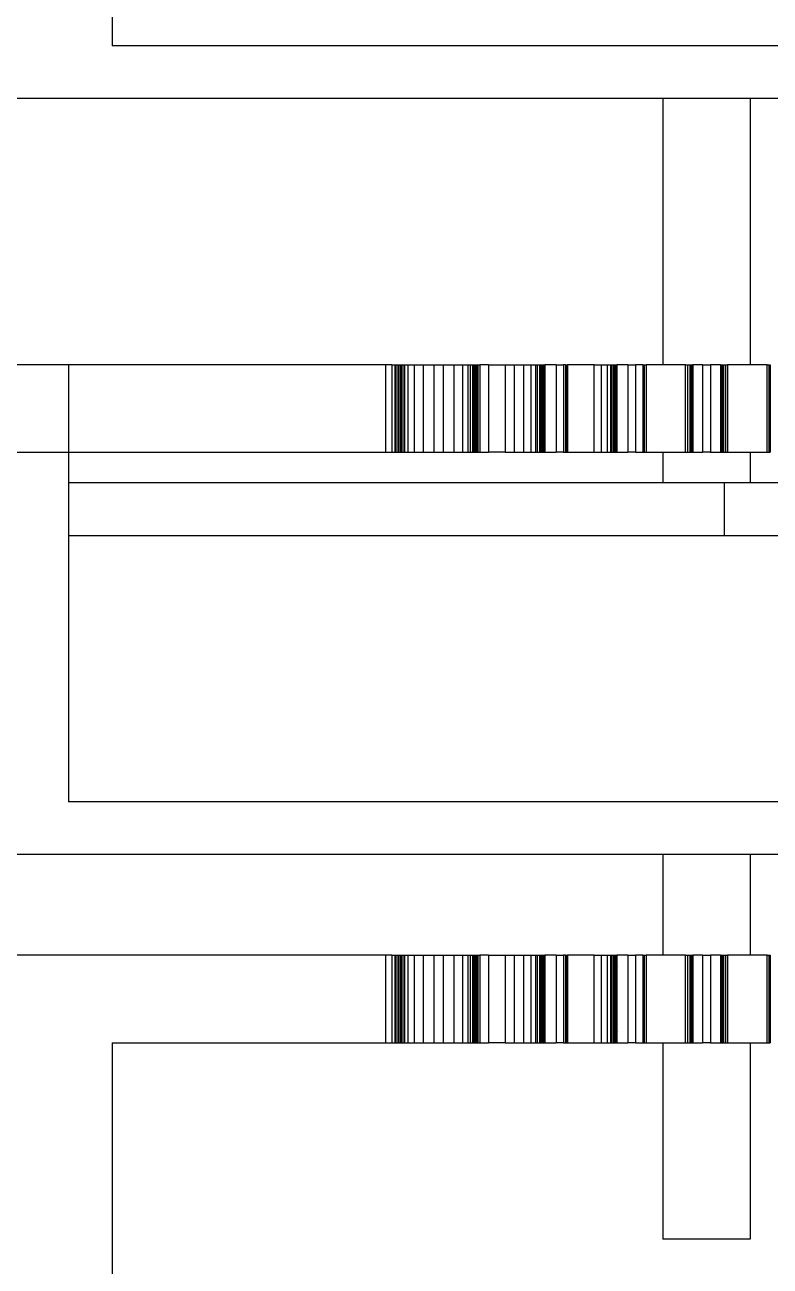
# Model space of a CAD drawing. Extents: x -49 to 4846, y -968 to 1090.
# Drawn here: x 3834.2 to 3919.5, y 842.1 to 984.1 of the extents above; entities that cross this region are included whole.
import ezdxf

# ---------------------------------------------------------------- set-up
doc = ezdxf.new("R2010")
doc.units = 0
doc.layers.get('0').update_dxf_attribs({"linetype": 'CONTINUOUS'})

msp = doc.modelspace()

# ---------------------------------------------------------------- linework, layer by layer
at = {"color": 1}
for p, q in [((3844.242788, 1081.661723), (3844.242788, 981.661723)), ((3959.242788, 981.661723), (3844.242788, 981.661723)), ((3709.242788, 975.661723), (3959.242788, 975.661723)), ((3907.185074, 975.661723), (3907.185074, 945.189722)), ((3917.185074, 975.661723), (3917.185074, 945.189722)), ((3875.492788, 945.189722), (3792.992788, 945.189722)), ((3839.242788, 945.189722), (3829.242788, 945.189722)), ((3839.242788, 945.189722), (3839.242788, 895.189722)), ((3839.242788, 945.189722), (3839.242788, 895.189722)), ((3875.492788, 945.189722), (3875.492788, 935.189722)), ((3875.492788, 945.189722), (3875.492788, 935.189722)), ((3876.213842, 945.189722), (3875.493618, 945.189722)), ((3876.213842, 945.189722), (3876.562147, 945.189722)), ((3876.213842, 945.189722), (3876.213842, 935.189722)), ((3876.562146, 945.189722), (3876.674893, 945.189722)), ((3876.562146, 945.189722), (3876.562146, 935.189722)), ((3876.674893, 945.189722), (3876.905052, 945.189722)), ((3876.674893, 945.189722), (3876.674893, 935.189722)), ((3876.905052, 945.189722), (3876.915197, 945.189722)), ((3876.905052, 945.189722), (3876.905052, 935.189722)), ((3876.915197, 945.189722), (3877.12781, 945.189722)), ((3876.915197, 945.189722), (3876.915197, 935.189722)), ((3877.12781, 945.189722), (3877.229217, 945.189722)), ((3877.12781, 945.189722), (3877.12781, 935.189722)), ((3877.229217, 945.189722), (3877.348834, 945.189722)), ((3877.229217, 945.189722), (3877.229217, 935.189722)), ((3877.348834, 945.189722), (3877.574275, 945.189722)), ((3877.348834, 945.189722), (3877.348834, 935.189722)), ((3877.574275, 945.189722), (3877.646211, 945.189722)), ((3877.574275, 945.189722), (3877.574275, 935.189722)), ((3877.646211, 945.189722), (3878.031396, 945.189722)), ((3877.646211, 945.189722), (3877.646211, 935.189722)), ((3878.031391, 945.189722), (3878.74824, 945.189722)), ((3878.031391, 945.189722), (3878.031391, 935.189722)), ((3878.74824, 945.189722), (3879.786346, 945.189722)), ((3878.74824, 945.189722), (3878.74824, 935.189722)), ((3879.786346, 945.189722), (3880.989477, 945.189722)), ((3879.786346, 945.189722), (3879.786346, 935.189722)), ((3880.989477, 945.189722), (3882.086984, 945.189722)), ((3880.989477, 945.189722), (3880.989477, 935.189722)), ((3882.086983, 945.189722), (3883.290715, 945.189722)), ((3882.086983, 945.189722), (3882.086983, 935.189722)), ((3883.290715, 945.189722), (3883.290715, 935.189722)), ((3883.290715, 945.189722), (3884.263007, 945.189722)), ((3884.263007, 945.189722), (3884.263007, 935.189722)), ((3884.263007, 945.189722), (3884.89018, 945.189722)), ((3884.89018, 945.189722), (3884.89018, 935.189722)), ((3884.89018, 945.189722), (3885.145723, 945.189722)), ((3885.145723, 945.189722), (3885.145723, 935.189722)), ((3885.145723, 945.189722), (3885.440599, 945.189722)), ((3885.440599, 945.189722), (3885.440599, 935.189722)), ((3885.440599, 945.189722), (3885.447697, 945.189722)), ((3885.447697, 945.189722), (3885.447697, 935.189722)), ((3885.447697, 945.189722), (3885.618676, 945.189722)), ((3885.618676, 945.189722), (3885.618676, 935.189722)), ((3885.618676, 945.189722), (3885.673494, 945.189722)), ((3885.673494, 945.189722), (3885.673494, 935.189722)), ((3885.673494, 945.189722), (3885.848455, 945.189722)), ((3885.848455, 945.189722), (3885.848455, 935.189722)), ((3885.848455, 945.189722), (3885.969463, 945.189722)), ((3885.969463, 945.189722), (3885.969463, 935.189722)), ((3885.969463, 945.189722), (3886.025881, 945.189722)), ((3886.025877, 945.189722), (3886.025877, 935.189722)), ((3886.025877, 945.189722), (3886.243016, 945.189722)), ((3886.243016, 945.189722), (3886.243016, 935.189722)), ((3887.233002, 945.189722), (3886.243016, 945.189722)), ((3887.233002, 945.189722), (3887.233002, 935.189722)), ((3887.233002, 945.189722), (3889.146832, 945.189722)), ((3889.146832, 945.189722), (3889.146832, 935.189722)), ((3889.146832, 945.189722), (3890.200688, 945.189722)), ((3890.200688, 945.189722), (3890.200688, 935.189722)), ((3890.200688, 945.189722), (3891.261595, 945.189722)), ((3891.261595, 945.189722), (3891.261595, 935.189722)), ((3891.261595, 945.189722), (3892.092763, 945.189722)), ((3892.092763, 945.189722), (3892.092763, 935.189722)), ((3892.092763, 945.189722), (3892.616766, 945.189722)), ((3892.616766, 945.189722), (3892.616766, 935.189722)), ((3892.616766, 945.189722), (3892.826517, 945.189722)), ((3892.826517, 945.189722), (3892.826517, 935.189722)), ((3892.826517, 945.189722), (3893.065226, 945.189722)), ((3893.065226, 945.189722), (3893.065226, 935.189722)), ((3893.065226, 945.189722), (3893.07092, 945.189722)), ((3893.07092, 945.189722), (3893.07092, 935.189722)), ((3893.07092, 945.189722), (3893.207191, 945.189722)), ((3893.207191, 945.189722), (3893.207191, 935.189722)), ((3893.207191, 945.189722), (3893.25048, 945.189722)), ((3893.25048, 945.189722), (3893.25048, 935.189722)), ((3893.25048, 945.189722), (3893.386991, 945.189722)), ((3893.386991, 945.189722), (3893.386991, 935.189722)), ((3893.386991, 945.189722), (3893.479424, 945.189722)), ((3893.479424, 945.189722), (3893.479424, 935.189722)), ((3893.479424, 945.189722), (3893.521645, 945.189722)), ((3893.521641, 945.189722), (3893.521641, 935.189722)), ((3893.521641, 945.189722), (3893.677326, 945.189722)), ((3893.677326, 945.189722), (3893.677326, 935.189722)), ((3894.99695, 945.189722), (3893.677326, 945.189722)), ((3894.99695, 945.189722), (3894.99695, 935.189722)), ((3894.99695, 945.189722), (3895.819423, 945.189722)), ((3895.819423, 945.189722), (3895.819423, 935.189722)), ((3896.060782, 945.189722), (3895.819423, 945.189722)), ((3896.060782, 945.189722), (3896.060782, 935.189722)), ((3896.060782, 945.189722), (3896.143141, 945.189722)), ((3896.143141, 945.189722), (3896.143141, 935.189722)), ((3896.143141, 945.189722), (3896.266374, 945.189722)), ((3899.32424, 945.189722), (3896.266374, 945.189722)), ((3896.266374, 945.189722), (3896.266374, 935.189722)), ((3899.32424, 945.189722), (3900.146931, 945.189722)), ((3899.32424, 935.189722), (3899.32424, 945.189722)), ((3900.146931, 945.189722), (3900.146931, 935.189722)), ((3900.146931, 945.189722), (3900.800649, 945.189722)), ((3900.800649, 945.189722), (3900.800649, 935.189722)), ((3900.800649, 945.189722), (3901.198581, 945.189722)), ((3901.198581, 945.189722), (3901.198581, 935.189722)), ((3901.198581, 945.189722), (3901.353372, 945.189722)), ((3901.353372, 945.189722), (3901.353372, 935.189722)), ((3901.353372, 945.189722), (3901.525483, 945.189722)), ((3901.525483, 945.189722), (3901.525483, 935.189722)), ((3901.525483, 945.189722), (3901.529524, 945.189722)), ((3901.529524, 945.189722), (3901.529524, 935.189722)), ((3901.529524, 945.189722), (3901.625131, 945.189722)), ((3901.625131, 945.189722), (3901.625131, 935.189722)), ((3901.625131, 945.189722), (3901.654998, 945.189722)), ((3901.654998, 945.189722), (3901.654998, 935.189722)), ((3901.654998, 945.189722), (3901.747094, 945.189722)), ((3901.747094, 945.189722), (3901.747094, 935.189722)), ((3901.747094, 945.189722), (3901.806912, 945.189722)), ((3901.806912, 945.189722), (3901.806912, 935.189722)), ((3901.806912, 945.189722), (3901.83309, 945.189722)), ((3901.833088, 945.189722), (3901.833088, 935.189722)), ((3901.833088, 945.189722), (3901.920513, 945.189722)), ((3901.920513, 945.189722), (3901.920513, 935.189722)), ((3903.16891, 945.189722), (3901.920513, 945.189722)), ((3903.16891, 945.189722), (3903.16891, 935.189722)), ((3903.16891, 945.189722), (3904.049545, 945.189722)), ((3904.049545, 945.189722), (3904.049545, 935.189722)), ((3904.913549, 945.189722), (3904.049545, 945.189722)), ((3904.913549, 945.189722), (3904.913549, 935.189722)), ((3904.913549, 945.189722), (3904.916356, 945.189722)), ((3904.916356, 945.189722), (3904.916356, 935.189722)), ((3904.916356, 945.189722), (3904.926372, 945.189722)), ((3904.926372, 945.189722), (3904.926372, 935.189722)), ((3904.926372, 945.189722), (3904.930781, 945.189722)), ((3904.930781, 945.189722), (3904.930781, 935.189722)), ((3904.930781, 945.189722), (3904.963501, 945.189722)), ((3904.963501, 945.189722), (3904.963501, 935.189722)), ((3904.963501, 945.189722), (3905.063387, 945.189722)), ((3905.063387, 945.189722), (3905.063387, 935.189722)), ((3905.063387, 945.189722), (3905.266739, 945.189722)), ((3909.792472, 945.189722), (3905.266739, 945.189722)), ((3905.266739, 945.189722), (3905.266739, 935.189722)), ((3909.792472, 945.189722), (3910.006089, 945.189722)), ((3909.792472, 935.189722), (3909.792472, 945.189722)), ((3910.006089, 945.189722), (3910.006089, 935.189722)), ((3910.006089, 945.189722), (3910.260559, 945.189722)), ((3910.260559, 945.189722), (3910.260559, 935.189722)), ((3910.260559, 945.189722), (3910.353625, 945.189722)), ((3910.353625, 945.189722), (3910.353625, 935.189722)), ((3910.353625, 945.189722), (3910.451614, 945.189722)), ((3910.451614, 945.189722), (3910.451614, 935.189722)), ((3910.451614, 945.189722), (3910.453826, 945.189722)), ((3910.453826, 945.189722), (3910.453826, 935.189722)), ((3910.453826, 945.189722), (3910.504591, 945.189722)), ((3910.504591, 945.189722), (3910.504591, 935.189722)), ((3910.504591, 945.189722), (3910.51973, 945.189722)), ((3910.51973, 945.189722), (3910.51973, 935.189722)), ((3910.51973, 945.189722), (3910.563387, 945.189722)), ((3910.563387, 945.189722), (3910.563387, 935.189722)), ((3910.563387, 945.189722), (3910.587976, 945.189722)), ((3910.587976, 945.189722), (3910.587976, 935.189722)), ((3910.587976, 945.189722), (3910.596966, 945.189722)), ((3910.596966, 945.189722), (3910.596966, 935.189722)), ((3910.596966, 945.189722), (3910.612311, 945.189722)), ((3910.612311, 945.189722), (3910.612311, 935.189722)), ((3911.734919, 945.189722), (3910.612311, 945.189722)), ((3911.734919, 945.189722), (3911.734919, 935.189722)), ((3911.734919, 945.189722), (3912.635229, 945.189722)), ((3912.635229, 945.189722), (3912.635229, 935.189722)), ((3913.757837, 945.189722), (3912.635229, 945.189722)), ((3913.757837, 945.189722), (3913.757837, 935.189722)), ((3913.757837, 945.189722), (3913.773182, 945.189722)), ((3913.773182, 945.189722), (3913.773182, 935.189722)), ((3913.773182, 945.189722), (3913.785825, 945.189722)), ((3913.785825, 945.189722), (3913.785825, 935.189722)), ((3913.785825, 945.189722), (3913.821645, 945.189722)), ((3913.821645, 945.189722), (3913.821645, 935.189722)), ((3913.821645, 945.189722), (3913.823466, 945.189722)), ((3913.823466, 945.189722), (3913.823466, 935.189722)), ((3913.823466, 945.189722), (3913.865558, 945.189722)), ((3913.865558, 945.189722), (3913.865558, 935.189722)), ((3913.865558, 945.189722), (3913.888028, 945.189722)), ((3913.888028, 945.189722), (3913.888028, 935.189722)), ((3913.888028, 945.189722), (3913.916321, 945.189722)), ((3913.916321, 945.189722), (3913.916321, 935.189722)), ((3913.916321, 945.189722), (3913.974476, 945.189722)), ((3913.974476, 945.189722), (3913.974476, 935.189722)), ((3913.974476, 945.189722), (3913.994273, 945.189722)), ((3913.994273, 945.189722), (3913.994273, 935.189722)), ((3913.994273, 945.189722), (3914.10959, 945.189722)), ((3914.109588, 945.189722), (3914.109588, 935.189722)), ((3914.109588, 945.189722), (3914.364059, 945.189722)), ((3914.364059, 945.189722), (3914.364059, 935.189722)), ((3914.364059, 945.189722), (3914.577675, 945.189722)), ((3919.103409, 945.189722), (3914.577675, 945.189722)), ((3914.577675, 945.189722), (3914.577675, 935.189722)), ((3919.103409, 945.189722), (3919.306761, 945.189722)), ((3919.103409, 935.189722), (3919.103409, 945.189722)), ((3919.306761, 945.189722), (3919.306761, 935.189722)), ((3919.306761, 945.189722), (3919.406647, 945.189722)), ((3919.406647, 945.189722), (3919.406647, 935.189722)), ((3919.406647, 945.189722), (3919.433921, 945.189722)), ((3919.433921, 945.189722), (3919.433921, 935.189722)), ((3919.433921, 945.189722), (3919.453507, 945.189722)), ((3919.453507, 945.189722), (3919.453507, 935.189722)), ((3792.992788, 935.189722), (3875.492788, 935.189722)), ((3875.493618, 935.189722), (3876.213842, 935.189722)), ((3876.213842, 935.189722), (3876.562147, 935.189722)), ((3876.562146, 935.189722), (3876.674893, 935.189722)), ((3876.674893, 935.189722), (3876.905052, 935.189722)), ((3876.905052, 935.189722), (3876.915197, 935.189722)), ((3876.915197, 935.189722), (3877.12781, 935.189722)), ((3877.12781, 935.189722), (3877.229217, 935.189722)), ((3877.229217, 935.189722), (3877.348834, 935.189722)), ((3877.348834, 935.189722), (3877.574275, 935.189722)), ((3877.574275, 935.189722), (3877.646211, 935.189722)), ((3877.646211, 935.189722), (3878.031396, 935.189722)), ((3878.031391, 935.189722), (3878.74824, 935.189722)), ((3878.74824, 935.189722), (3879.786346, 935.189722)), ((3879.786346, 935.189722), (3880.989477, 935.189722)), ((3880.989477, 935.189722), (3882.086984, 935.189722)), ((3882.086984, 935.189722), (3883.290715, 935.189722)), ((3883.290715, 935.189722), (3884.263007, 935.189722)), ((3884.263007, 935.189722), (3884.89018, 935.189722)), ((3884.89018, 935.189722), (3885.145723, 935.189722)), ((3885.145723, 935.189722), (3885.440599, 935.189722)), ((3885.440599, 935.189722), (3885.447697, 935.189722)), ((3885.447697, 935.189722), (3885.618676, 935.189722)), ((3885.618676, 935.189722), (3885.673494, 935.189722)), ((3885.673494, 935.189722), (3885.848455, 935.189722)), ((3885.848455, 935.189722), (3885.969463, 935.189722)), ((3885.969463, 935.189722), (3886.025881, 935.189722)), ((3886.025877, 935.189722), (3886.243016, 935.189722)), ((3886.243016, 935.189722), (3887.233002, 935.189722)), ((3889.146832, 935.189722), (3887.233002, 935.189722)), ((3889.146832, 935.189722), (3890.200688, 935.189722)), ((3890.200688, 935.189722), (3891.261595, 935.189722)), ((3891.261595, 935.189722), (3892.092763, 935.189722)), ((3892.092763, 935.189722), (3892.616766, 935.189722)), ((3892.616766, 935.189722), (3892.826517, 935.189722)), ((3892.826517, 935.189722), (3893.065226, 935.189722)), ((3893.065226, 935.189722), (3893.07092, 935.189722)), ((3893.07092, 935.189722), (3893.207191, 935.189722)), ((3893.207191, 935.189722), (3893.25048, 935.189722)), ((3893.25048, 935.189722), (3893.386991, 935.189722)), ((3893.386991, 935.189722), (3893.479424, 935.189722)), ((3893.479424, 935.189722), (3893.521645, 935.189722)), ((3893.521641, 935.189722), (3893.677326, 935.189722)), ((3893.677326, 935.189722), (3894.99695, 935.189722)), ((3895.819423, 935.189722), (3894.99695, 935.189722)), ((3895.819423, 935.189722), (3896.060782, 935.189722)), ((3896.060782, 935.189722), (3896.143141, 935.189722)), ((3896.143141, 935.189722), (3896.266374, 935.189722)), ((3896.266374, 935.189722), (3899.32424, 935.189722)), ((3899.32424, 935.189722), (3900.146931, 935.189722)), ((3900.146931, 935.189722), (3900.800649, 935.189722)), ((3900.800649, 935.189722), (3901.198581, 935.189722)), ((3901.198581, 935.189722), (3901.353372, 935.189722)), ((3901.353372, 935.189722), (3901.525483, 935.189722)), ((3901.525483, 935.189722), (3901.529524, 935.189722)), ((3901.529524, 935.189722), (3901.625131, 935.189722)), ((3901.625131, 935.189722), (3901.654998, 935.189722)), ((3901.654998, 935.189722), (3901.747094, 935.189722)), ((3901.747094, 935.189722), (3901.806912, 935.189722)), ((3901.806912, 935.189722), (3901.83309, 935.189722)), ((3901.833088, 935.189722), (3901.920513, 935.189722)), ((3901.920513, 935.189722), (3903.16891, 935.189722)), ((3904.049545, 935.189722), (3903.16891, 935.189722)), ((3904.049545, 935.189722), (3904.913549, 935.189722)), ((3904.913549, 935.189722), (3904.916356, 935.189722)), ((3904.916356, 935.189722), (3904.926372, 935.189722)), ((3904.926372, 935.189722), (3904.930781, 935.189722)), ((3904.930781, 935.189722), (3904.963501, 935.189722)), ((3904.963501, 935.189722), (3905.063387, 935.189722)), ((3905.063387, 935.189722), (3905.266739, 935.189722)), ((3905.266739, 935.189722), (3909.792472, 935.189722)), ((3907.185074, 935.189722), (3907.185074, 931.661723)), ((3909.792472, 935.189722), (3910.006089, 935.189722)), ((3910.006089, 935.189722), (3910.260559, 935.189722)), ((3910.260559, 935.189722), (3910.353625, 935.189722)), ((3910.353625, 935.189722), (3910.451614, 935.189722)), ((3910.451614, 935.189722), (3910.453826, 935.189722)), ((3910.453826, 935.189722), (3910.504591, 935.189722)), ((3910.504591, 935.189722), (3910.51973, 935.189722)), ((3910.51973, 935.189722), (3910.563387, 935.189722)), ((3910.563387, 935.189722), (3910.587976, 935.189722)), ((3910.587976, 935.189722), (3910.596966, 935.189722)), ((3910.596966, 935.189722), (3910.612311, 935.189722)), ((3910.612311, 935.189722), (3911.734919, 935.189722)), ((3912.635229, 935.189722), (3911.734919, 935.189722)), ((3912.635229, 935.189722), (3913.757837, 935.189722)), ((3913.757837, 935.189722), (3913.773182, 935.189722)), ((3913.773182, 935.189722), (3913.785825, 935.189722)), ((3913.785825, 935.189722), (3913.821645, 935.189722)), ((3913.821645, 935.189722), (3913.823466, 935.189722)), ((3913.823466, 935.189722), (3913.865558, 935.189722)), ((3913.865558, 935.189722), (3913.888028, 935.189722)), ((3913.888028, 935.189722), (3913.916321, 935.189722)), ((3913.916321, 935.189722), (3913.974476, 935.189722)), ((3913.974476, 935.189722), (3913.994273, 935.189722)), ((3913.994273, 935.189722), (3914.10959, 935.189722)), ((3914.109588, 935.189722), (3914.364059, 935.189722)), ((3914.364059, 935.189722), (3914.577675, 935.189722)), ((3914.577675, 935.189722), (3919.103409, 935.189722)), ((3917.185074, 935.189722), (3917.185074, 931.661723)), ((3919.103409, 935.189722), (3919.306761, 935.189722)), ((3919.306761, 935.189722), (3919.406647, 935.189722)), ((3919.406647, 935.189722), (3919.433921, 935.189722)), ((3919.433921, 935.189722), (3919.453507, 935.189722)), ((3914.242788, 931.661723), (3839.242788, 931.661723)), ((3914.242788, 925.661723), (3914.242788, 931.661723)), ((3984.242788, 931.661723), (3914.242788, 931.661723)), ((3839.242788, 925.661723), (3914.242788, 925.661723)), ((3914.242788, 925.661723), (3978.242788, 925.661723)), ((3944.242788, 895.189722), (3839.242788, 895.189722)), ((3724.242788, 889.189722), (3944.242788, 889.189722)), ((3907.185074, 889.189722), (3907.185074, 877.63854)), ((3917.185074, 889.189722), (3917.185074, 877.63854)), ((3875.492788, 877.63854), (3792.992788, 877.63854)), ((3875.492788, 877.63854), (3875.492788, 867.63854)), ((3876.213842, 877.63854), (3875.492788, 877.63854)), ((3875.492788, 877.63854), (3875.492788, 867.63854)), ((3876.213842, 877.63854), (3876.562147, 877.63854)), ((3876.213842, 877.63854), (3876.213842, 867.63854)), ((3876.562146, 877.63854), (3876.674893, 877.63854)), ((3876.562146, 877.63854), (3876.562146, 867.63854)), ((3876.674893, 877.63854), (3876.905052, 877.63854)), ((3876.674893, 877.63854), (3876.674893, 867.63854)), ((3876.905052, 877.63854), (3876.915197, 877.63854)), ((3876.905052, 877.63854), (3876.905052, 867.63854)), ((3876.915197, 877.63854), (3877.12781, 877.63854)), ((3876.915197, 877.63854), (3876.915197, 867.63854)), ((3877.12781, 877.63854), (3877.229217, 877.63854)), ((3877.12781, 877.63854), (3877.12781, 867.63854)), ((3877.229217, 877.63854), (3877.348834, 877.63854)), ((3877.229217, 877.63854), (3877.229217, 867.63854)), ((3877.348834, 877.63854), (3877.574275, 877.63854)), ((3877.348834, 877.63854), (3877.348834, 867.63854)), ((3877.574275, 877.63854), (3877.646211, 877.63854)), ((3877.574275, 877.63854), (3877.574275, 867.63854)), ((3877.646211, 877.63854), (3878.031396, 877.63854)), ((3877.646211, 877.63854), (3877.646211, 867.63854)), ((3878.031391, 877.63854), (3878.74824, 877.63854)), ((3878.031391, 877.63854), (3878.031391, 867.63854)), ((3878.74824, 877.63854), (3879.786346, 877.63854)), ((3878.74824, 877.63854), (3878.74824, 867.63854)), ((3879.786346, 877.63854), (3880.989477, 877.63854)), ((3879.786346, 877.63854), (3879.786346, 867.63854)), ((3880.989477, 877.63854), (3882.086984, 877.63854)), ((3880.989477, 877.63854), (3880.989477, 867.63854)), ((3882.086983, 877.63854), (3882.086983, 867.63854)), ((3882.086983, 877.63854), (3883.290715, 877.63854)), ((3883.290715, 877.63854), (3884.263007, 877.63854)), ((3883.290715, 877.63854), (3883.290715, 867.63854)), ((3884.263007, 877.63854), (3884.89018, 877.63854)), ((3884.263007, 877.63854), (3884.263007, 867.63854)), ((3884.89018, 877.63854), (3885.145723, 877.63854)), ((3884.89018, 877.63854), (3884.89018, 867.63854)), ((3885.145723, 877.63854), (3885.440599, 877.63854)), ((3885.145723, 877.63854), (3885.145723, 867.63854)), ((3885.440599, 877.63854), (3885.447697, 877.63854)), ((3885.440599, 877.63854), (3885.440599, 867.63854)), ((3885.447697, 877.63854), (3885.618676, 877.63854)), ((3885.447697, 877.63854), (3885.447697, 867.63854)), ((3885.618676, 877.63854), (3885.673494, 877.63854)), ((3885.618676, 877.63854), (3885.618676, 867.63854)), ((3885.673494, 877.63854), (3885.848455, 877.63854)), ((3885.673494, 877.63854), (3885.673494, 867.63854)), ((3885.848455, 877.63854), (3885.969463, 877.63854)), ((3885.848455, 877.63854), (3885.848455, 867.63854)), ((3885.969463, 877.63854), (3886.025881, 877.63854)), ((3885.969463, 877.63854), (3885.969463, 867.63854)), ((3886.025877, 877.63854), (3886.243016, 877.63854)), ((3886.025877, 877.63854), (3886.025877, 867.63854)), ((3887.233002, 877.63854), (3886.243016, 877.63854)), ((3886.243016, 877.63854), (3886.243016, 867.63854)), ((3887.233002, 877.63854), (3889.146832, 877.63854)), ((3887.233002, 877.63854), (3887.233002, 867.63854)), ((3889.146832, 877.63854), (3890.200688, 877.63854)), ((3889.146832, 877.63854), (3889.146832, 867.63854)), ((3889.147815, 877.63854), (3889.147815, 877.629217)), ((3890.200688, 877.63854), (3891.261595, 877.63854)), ((3890.200688, 877.63854), (3890.200688, 867.63854)), ((3891.261595, 877.63854), (3892.092763, 877.63854)), ((3891.261595, 877.63854), (3891.261595, 867.63854)), ((3892.092763, 877.63854), (3892.616766, 877.63854)), ((3892.092763, 877.63854), (3892.092763, 867.63854)), ((3892.616766, 877.63854), (3892.826517, 877.63854)), ((3892.616766, 877.63854), (3892.616766, 867.63854)), ((3892.826517, 877.63854), (3893.065226, 877.63854)), ((3892.826517, 877.63854), (3892.826517, 867.63854)), ((3893.065226, 877.63854), (3893.07092, 877.63854)), ((3893.065226, 877.63854), (3893.065226, 867.63854)), ((3893.07092, 877.63854), (3893.207191, 877.63854)), ((3893.07092, 877.63854), (3893.07092, 867.63854)), ((3893.207191, 877.63854), (3893.25048, 877.63854)), ((3893.207191, 877.63854), (3893.207191, 867.63854)), ((3893.25048, 877.63854), (3893.386991, 877.63854)), ((3893.25048, 877.63854), (3893.25048, 867.63854)), ((3893.386991, 877.63854), (3893.479424, 877.63854)), ((3893.386991, 877.63854), (3893.386991, 867.63854)), ((3893.479424, 877.63854), (3893.521645, 877.63854)), ((3893.479424, 877.63854), (3893.479424, 867.63854)), ((3893.521641, 877.63854), (3893.677326, 877.63854)), ((3893.521641, 877.63854), (3893.521641, 867.63854)), ((3894.99695, 877.63854), (3893.677326, 877.63854)), ((3893.677326, 877.63854), (3893.677326, 867.63854)), ((3894.99695, 877.63854), (3895.819423, 877.63854)), ((3894.99695, 877.63854), (3894.99695, 867.63854)), ((3896.060782, 877.63854), (3895.819423, 877.63854)), ((3895.819423, 877.63854), (3895.819423, 867.63854)), ((3896.060782, 877.63854), (3896.143141, 877.63854)), ((3896.060782, 877.63854), (3896.060782, 867.63854)), ((3896.143141, 877.63854), (3896.266374, 877.63854)), ((3896.144635, 877.63854), (3896.143141, 877.63854)), ((3896.143141, 877.63854), (3896.143141, 867.63854)), ((3896.266374, 877.63854), (3896.266374, 867.63854)), ((3899.32424, 877.63854), (3896.266374, 877.63854)), ((3899.32424, 877.63854), (3900.146931, 877.63854)), ((3899.32424, 867.63854), (3899.32424, 877.63854)), ((3900.146931, 877.63854), (3900.800649, 877.63854)), ((3900.146931, 877.63854), (3900.146931, 867.63854)), ((3900.800649, 877.63854), (3901.198581, 877.63854)), ((3900.800649, 877.63854), (3900.800649, 867.63854)), ((3901.198581, 877.63854), (3901.353372, 877.63854)), ((3901.198581, 877.63854), (3901.198581, 867.63854)), ((3901.353372, 877.63854), (3901.525483, 877.63854)), ((3901.353372, 877.63854), (3901.353372, 867.63854)), ((3901.525483, 877.63854), (3901.529524, 877.63854)), ((3901.525483, 877.63854), (3901.525483, 867.63854)), ((3901.529524, 877.63854), (3901.625131, 877.63854)), ((3901.529524, 877.63854), (3901.529524, 867.63854)), ((3901.625131, 877.63854), (3901.654998, 877.63854)), ((3901.625131, 877.63854), (3901.625131, 867.63854)), ((3901.654998, 877.63854), (3901.747094, 877.63854)), ((3901.654998, 877.63854), (3901.654998, 867.63854)), ((3901.747094, 877.63854), (3901.806912, 877.63854)), ((3901.747094, 877.63854), (3901.747094, 867.63854)), ((3901.806912, 877.63854), (3901.83309, 877.63854)), ((3901.806912, 877.63854), (3901.806912, 867.63854)), ((3901.833088, 877.63854), (3901.920513, 877.63854)), ((3901.833088, 877.63854), (3901.833088, 867.63854)), ((3903.16891, 877.63854), (3901.920513, 877.63854)), ((3901.920513, 877.63854), (3901.920513, 867.63854)), ((3903.16891, 877.63854), (3904.049545, 877.63854)), ((3903.16891, 877.63854), (3903.16891, 867.63854)), ((3904.913549, 877.63854), (3904.049545, 877.63854)), ((3904.049545, 877.63854), (3904.049545, 867.63854)), ((3904.912652, 877.63854), (3904.912652, 867.63854)), ((3904.913549, 877.63854), (3904.916356, 877.63854)), ((3904.913549, 877.63854), (3904.913549, 867.63854)), ((3904.916356, 877.63854), (3904.926372, 877.63854)), ((3904.916356, 877.63854), (3904.916356, 867.63854)), ((3904.926372, 877.63854), (3904.930781, 877.63854)), ((3904.926372, 877.63854), (3904.926372, 867.63854)), ((3904.930781, 877.63854), (3904.963501, 877.63854)), ((3904.930781, 877.63854), (3904.930781, 867.63854)), ((3904.963501, 877.63854), (3905.063387, 877.63854)), ((3904.963501, 877.63854), (3904.963501, 867.63854)), ((3905.063387, 877.63854), (3905.266739, 877.63854)), ((3905.063387, 877.63854), (3905.063387, 867.63854)), ((3905.266739, 877.63854), (3905.266739, 867.63854)), ((3909.792472, 877.63854), (3905.266739, 877.63854)), ((3909.792472, 877.63854), (3910.006089, 877.63854)), ((3909.792472, 867.63854), (3909.792472, 877.63854)), ((3910.006089, 877.63854), (3910.260559, 877.63854)), ((3910.006089, 877.63854), (3910.006089, 867.63854)), ((3910.260559, 877.63854), (3910.353625, 877.63854)), ((3910.260559, 877.63854), (3910.260559, 867.63854)), ((3910.353625, 877.63854), (3910.451614, 877.63854)), ((3910.353625, 877.63854), (3910.353625, 867.63854)), ((3910.451614, 877.63854), (3910.453826, 877.63854)), ((3910.451614, 877.63854), (3910.451614, 867.63854)), ((3910.453826, 877.63854), (3910.504591, 877.63854)), ((3910.453826, 877.63854), (3910.453826, 867.63854)), ((3910.504591, 877.63854), (3910.51973, 877.63854)), ((3910.504591, 877.63854), (3910.504591, 867.63854)), ((3910.51973, 877.63854), (3910.563387, 877.63854)), ((3910.51973, 877.63854), (3910.51973, 867.63854)), ((3910.563387, 877.63854), (3910.587976, 877.63854)), ((3910.563387, 877.63854), (3910.563387, 867.63854)), ((3910.587976, 877.63854), (3910.596966, 877.63854)), ((3910.587976, 877.63854), (3910.587976, 867.63854)), ((3910.596966, 877.63854), (3910.612311, 877.63854)), ((3910.596966, 877.63854), (3910.596966, 867.63854)), ((3911.734919, 877.63854), (3910.612311, 877.63854)), ((3910.612311, 877.63854), (3910.612311, 867.63854)), ((3911.734919, 877.63854), (3912.635229, 877.63854)), ((3911.734919, 877.63854), (3911.734919, 867.63854)), ((3913.757837, 877.63854), (3912.635229, 877.63854)), ((3912.635229, 877.63854), (3912.635229, 867.63854)), ((3913.757837, 877.63854), (3913.773182, 877.63854)), ((3913.757837, 877.63854), (3913.757837, 867.63854)), ((3913.773182, 877.63854), (3913.785825, 877.63854)), ((3913.773182, 877.63854), (3913.773182, 867.63854)), ((3913.785825, 877.63854), (3913.821645, 877.63854)), ((3913.785825, 877.63854), (3913.785825, 867.63854)), ((3913.821645, 877.63854), (3913.823466, 877.63854)), ((3913.821645, 877.63854), (3913.821645, 867.63854)), ((3913.823466, 877.63854), (3913.865558, 877.63854)), ((3913.823466, 877.63854), (3913.823466, 867.63854)), ((3913.865558, 877.63854), (3913.888028, 877.63854)), ((3913.865558, 877.63854), (3913.865558, 867.63854)), ((3913.888028, 877.63854), (3913.916321, 877.63854)), ((3913.888028, 877.63854), (3913.888028, 867.63854)), ((3913.916321, 877.63854), (3913.974476, 877.63854)), ((3913.916321, 877.63854), (3913.916321, 867.63854)), ((3913.974476, 877.63854), (3913.994273, 877.63854)), ((3913.974476, 877.63854), (3913.974476, 867.63854)), ((3913.994273, 877.63854), (3914.10959, 877.63854)), ((3913.994273, 877.63854), (3913.994273, 867.63854)), ((3914.109588, 877.63854), (3914.364059, 877.63854)), ((3914.109588, 877.63854), (3914.109588, 867.63854)), ((3914.364059, 877.63854), (3914.577675, 877.63854)), ((3914.364059, 877.63854), (3914.364059, 867.63854)), ((3914.577675, 877.63854), (3914.577675, 867.63854)), ((3919.103409, 877.63854), (3914.577675, 877.63854)), ((3919.103409, 877.63854), (3919.306761, 877.63854)), ((3919.103409, 867.63854), (3919.103409, 877.63854)), ((3919.306761, 877.63854), (3919.406647, 877.63854)), ((3919.306761, 877.63854), (3919.306761, 867.63854)), ((3919.406647, 877.63854), (3919.433921, 877.63854)), ((3919.406647, 877.63854), (3919.406647, 867.63854)), ((3919.433921, 877.63854), (3919.453507, 877.63854)), ((3919.433921, 877.63854), (3919.433921, 867.63854)), ((3919.453507, 877.63854), (3919.453507, 867.63854)), ((3902.137097, 876.33854), (3902.135885, 876.33854)), ((3910.504591, 876.63854), (3910.506105, 876.63854)), ((3910.589145, 876.33854), (3910.587976, 876.33854)), ((3910.596966, 876.63854), (3910.5985, 876.63854)), ((3913.757837, 876.63854), (3913.759371, 876.63854)), ((3913.773182, 876.63854), (3913.774446, 876.63854)), ((3913.774826, 876.33854), (3913.773182, 876.33854)), ((3902.137097, 868.93854), (3902.135885, 868.93854)), ((3913.823229, 868.93854), (3913.821645, 868.93854)), ((3844.242788, 867.63854), (3844.242788, 717.63854)), ((3844.242788, 867.63854), (3875.492788, 867.63854)), ((3875.493618, 867.63854), (3876.213842, 867.63854)), ((3876.213842, 867.63854), (3876.562147, 867.63854)), ((3876.562146, 867.63854), (3876.674893, 867.63854)), ((3876.674893, 867.63854), (3876.905052, 867.63854)), ((3876.905052, 867.63854), (3876.915197, 867.63854)), ((3876.915197, 867.63854), (3877.12781, 867.63854)), ((3877.12781, 867.63854), (3877.229217, 867.63854)), ((3877.229217, 867.63854), (3877.348834, 867.63854)), ((3877.348834, 867.63854), (3877.574275, 867.63854)), ((3877.574275, 867.63854), (3877.646211, 867.63854)), ((3877.646211, 867.63854), (3878.031396, 867.63854)), ((3878.031391, 867.63854), (3878.74824, 867.63854)), ((3878.74824, 867.63854), (3879.786346, 867.63854)), ((3879.786346, 867.63854), (3880.989477, 867.63854)), ((3880.989477, 867.63854), (3882.086984, 867.63854)), ((3882.086984, 867.63854), (3883.290715, 867.63854)), ((3883.290715, 867.63854), (3884.263007, 867.63854)), ((3884.263007, 867.63854), (3884.89018, 867.63854)), ((3884.89018, 867.63854), (3885.145723, 867.63854)), ((3885.145723, 867.63854), (3885.440599, 867.63854)), ((3885.440599, 867.63854), (3885.447697, 867.63854)), ((3885.447697, 867.63854), (3885.618676, 867.63854)), ((3885.618676, 867.63854), (3885.673494, 867.63854)), ((3885.673494, 867.63854), (3885.848455, 867.63854)), ((3885.848455, 867.63854), (3885.969463, 867.63854)), ((3885.969463, 867.63854), (3886.025881, 867.63854)), ((3886.025877, 867.63854), (3886.243016, 867.63854)), ((3886.243016, 867.63854), (3887.233002, 867.63854)), ((3889.146832, 867.63854), (3887.233002, 867.63854)), ((3889.146832, 867.63854), (3890.200688, 867.63854)), ((3890.200688, 867.63854), (3891.261595, 867.63854)), ((3891.261595, 867.63854), (3892.092763, 867.63854)), ((3892.092763, 867.63854), (3892.616766, 867.63854)), ((3892.616766, 867.63854), (3892.826517, 867.63854)), ((3892.826517, 867.63854), (3893.065226, 867.63854)), ((3893.065226, 867.63854), (3893.07092, 867.63854)), ((3893.07092, 867.63854), (3893.207191, 867.63854)), ((3893.207191, 867.63854), (3893.25048, 867.63854)), ((3893.25048, 867.63854), (3893.386991, 867.63854)), ((3893.386991, 867.63854), (3893.479424, 867.63854)), ((3893.479424, 867.63854), (3893.521645, 867.63854)), ((3893.521641, 867.63854), (3893.677326, 867.63854)), ((3893.677326, 867.63854), (3894.99695, 867.63854)), ((3895.819423, 867.63854), (3894.99695, 867.63854)), ((3895.819423, 867.63854), (3896.060782, 867.63854)), ((3896.060782, 867.63854), (3896.143141, 867.63854)), ((3896.143141, 867.63854), (3896.266374, 867.63854)), ((3896.266374, 867.63854), (3899.32424, 867.63854)), ((3899.32424, 867.63854), (3900.146931, 867.63854)), ((3900.146931, 867.63854), (3900.800649, 867.63854)), ((3900.800649, 867.63854), (3901.198581, 867.63854)), ((3901.198581, 867.63854), (3901.353372, 867.63854)), ((3901.353372, 867.63854), (3901.525483, 867.63854)), ((3901.525483, 867.63854), (3901.529524, 867.63854)), ((3901.529524, 867.63854), (3901.625131, 867.63854)), ((3901.625131, 867.63854), (3901.654998, 867.63854)), ((3901.654998, 867.63854), (3901.747094, 867.63854)), ((3901.747094, 867.63854), (3901.806912, 867.63854)), ((3901.806912, 867.63854), (3901.83309, 867.63854)), ((3901.833088, 867.63854), (3901.920513, 867.63854)), ((3901.920513, 867.63854), (3903.16891, 867.63854)), ((3904.049545, 867.63854), (3903.16891, 867.63854)), ((3904.049545, 867.63854), (3904.913549, 867.63854)), ((3904.913549, 867.63854), (3904.916356, 867.63854)), ((3904.916356, 867.63854), (3904.926372, 867.63854)), ((3904.926372, 867.63854), (3904.930781, 867.63854)), ((3904.930781, 867.63854), (3904.963501, 867.63854)), ((3904.963501, 867.63854), (3905.063387, 867.63854)), ((3905.063387, 867.63854), (3905.266739, 867.63854)), ((3905.266739, 867.63854), (3909.792472, 867.63854)), ((3907.185074, 867.63854), (3907.185074, 845.189722)), ((3909.792472, 867.63854), (3910.006089, 867.63854)), ((3910.006089, 867.63854), (3910.260559, 867.63854)), ((3910.260559, 867.63854), (3910.353625, 867.63854)), ((3910.353625, 867.63854), (3910.451614, 867.63854)), ((3910.451614, 867.63854), (3910.453826, 867.63854)), ((3910.453826, 867.63854), (3910.504591, 867.63854)), ((3910.504591, 867.63854), (3910.51973, 867.63854)), ((3910.51973, 867.63854), (3910.563387, 867.63854)), ((3910.563387, 867.63854), (3910.587976, 867.63854)), ((3910.587976, 867.63854), (3910.596966, 867.63854)), ((3910.596966, 867.63854), (3910.612311, 867.63854)), ((3910.612311, 867.63854), (3911.734919, 867.63854)), ((3912.635229, 867.63854), (3911.734919, 867.63854)), ((3912.635229, 867.63854), (3913.757837, 867.63854)), ((3913.757837, 867.63854), (3913.773182, 867.63854)), ((3913.773182, 867.63854), (3913.785825, 867.63854)), ((3913.785825, 867.63854), (3913.821645, 867.63854)), ((3913.821645, 867.63854), (3913.823466, 867.63854)), ((3913.823466, 867.63854), (3913.865558, 867.63854)), ((3913.865558, 867.63854), (3913.888028, 867.63854)), ((3913.888028, 867.63854), (3913.916321, 867.63854)), ((3913.916321, 867.63854), (3913.974476, 867.63854)), ((3913.974476, 867.63854), (3913.994273, 867.63854)), ((3913.994273, 867.63854), (3914.10959, 867.63854)), ((3914.109588, 867.63854), (3914.364059, 867.63854)), ((3914.364059, 867.63854), (3914.577675, 867.63854)), ((3914.577675, 867.63854), (3919.103409, 867.63854)), ((3917.185074, 867.63854), (3917.185074, 845.189722)), ((3919.103409, 867.63854), (3919.306761, 867.63854)), ((3919.306761, 867.63854), (3919.406647, 867.63854)), ((3919.406647, 867.63854), (3919.433921, 867.63854)), ((3919.433921, 867.63854), (3919.453507, 867.63854)), ((3917.185074, 845.189722), (3907.185074, 845.189722))]:
    msp.add_line(p, q, dxfattribs=at)

doc.saveas('drawing.dxf')
